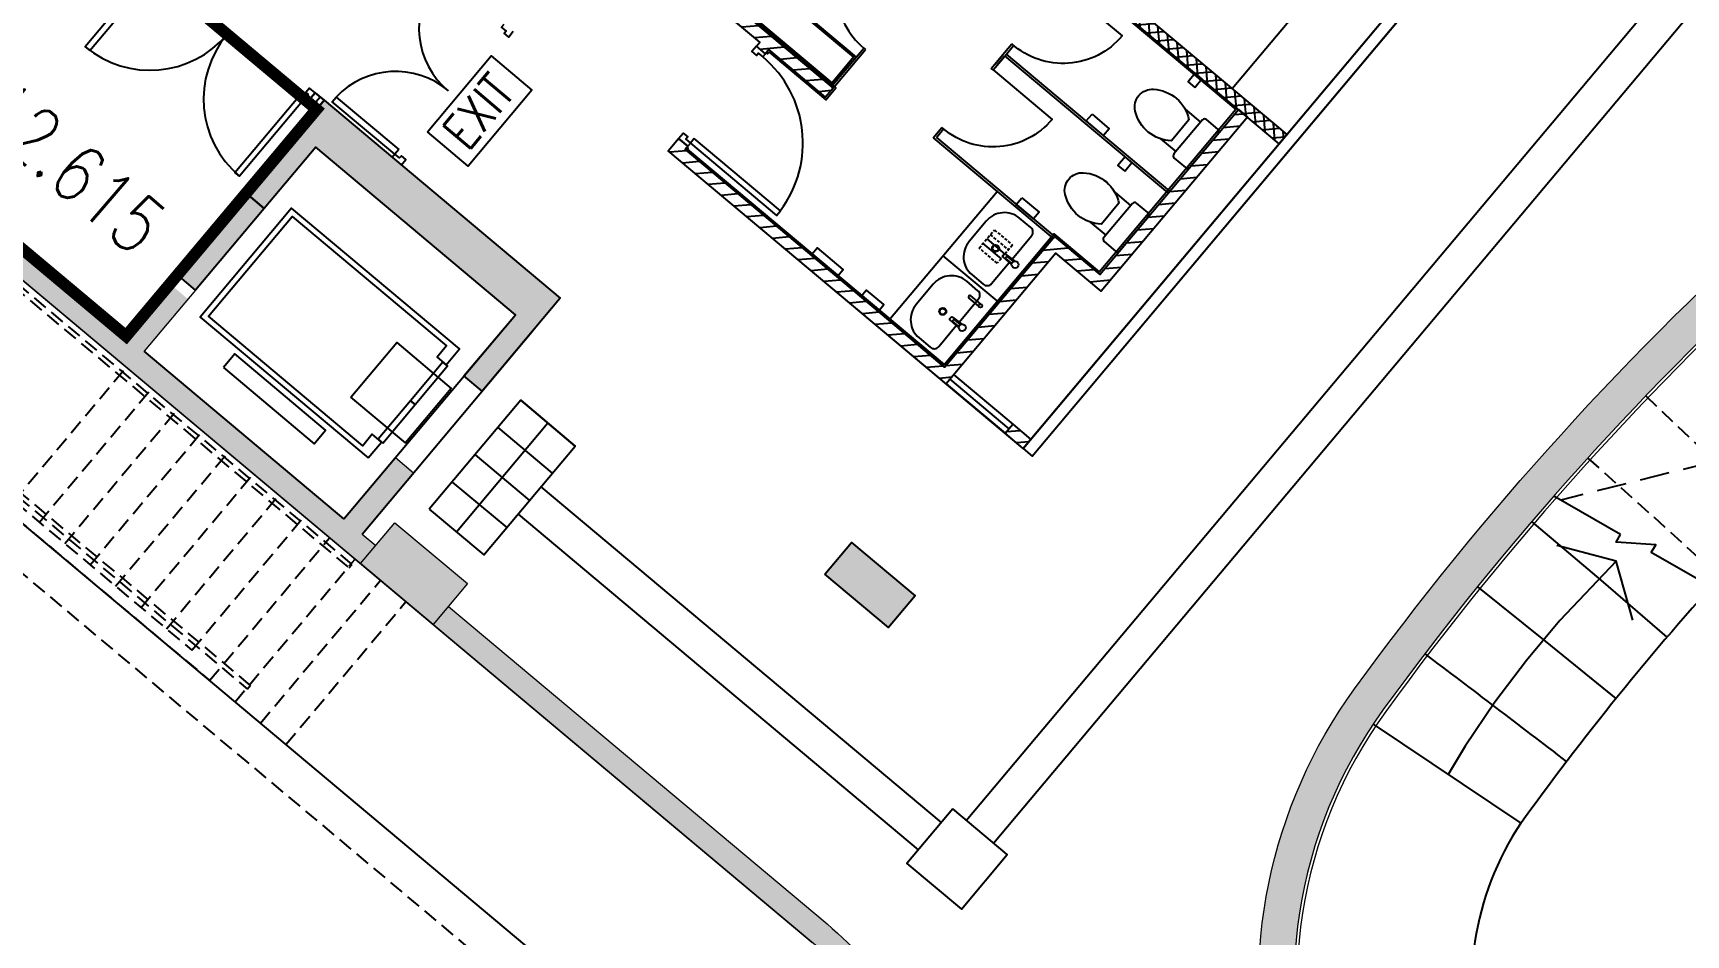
# Model space of a CAD drawing. Header units: millimetres. Extents: x 834140250 to 834644390, y 817877047 to 817987022.
# Drawn here: x 834541298 to 834555248, y 817937134 to 817944751 of the extents above; entities that cross this region are included whole.
import ezdxf

# ---------------------------------------------------------------- set-up
doc = ezdxf.new("R2010")
doc.units = ezdxf.units.MM
doc.header["$LTSCALE"] = 1000
doc.header["$MEASUREMENT"] = 0
for name, pattern in [('3B52X-MAGP-P-L000_XB$0$CENTER', [2, 1.25, -0.25, 0.25, -0.25]), ('3B52X-MAGP-P-L000_XB$0$DASHED2', [0.375, 0.25, -0.125]), ('3B52X-MAGP-P-L000_XB$0$HIDDEN', [0.375, 0.25, -0.125]), ('3B52X-MAGP-P-L000_XB$0$HIDDEN2', [0.1875, 0.125, -0.0625])]:
    doc.linetypes.add(name, pattern=pattern)
doc.layers.get('Defpoints').update_dxf_attribs({"color": 150})
for name, color, linetype in [('3B52X-MAGP-P-L000_XB$0$VPA060_Hatch', 252, 'Continuous'), ('3B52X-MAGP-P-L000_XB$0$VPA060_Hatch FRP', 250, 'Continuous'), ('3B52X-MAGP-P-L000_XB$0$VPA060_Tactile', 8, 'Continuous'), ('3B52X-MAGP-P-L000_XB$0$VPA090_Building Line Above', 1, '3B52X-MAGP-P-L000_XB$0$HIDDEN2'), ('3B52X-MAGP-P-L000_XB$0$VPA220_Wall-Conc', 3, 'Continuous'), ('3B52X-MAGP-P-L000_XB$0$VPA223_Wall-Block', 6, 'Continuous'), ('3B52X-MAGP-P-L000_XB$0$VPA240_Stair Ramp', 1, 'Continuous'), ('3B52X-MAGP-P-L000_XB$0$VPA315_Doors', 1, 'Continuous'), ('3B52X-MAGP-P-L000_XB$0$VPA316_Shutter', 1, 'Continuous'), ('3B52X-MAGP-P-L000_XB$0$VPA334_Void Area', 8, '3B52X-MAGP-P-L000_XB$0$CENTER'), ('3B52X-MAGP-P-L000_XB$0$VPA342_Handrail', 4, 'Continuous'), ('3B52X-MAGP-P-L000_XB$0$VPA430_FL_Finishes', 8, 'Continuous'), ('3B52X-MAGP-P-L000_XB$0$VPA500_Plinth', 7, 'Continuous'), ('3B52X-MAGP-P-L000_XB$0$VPA520_Floor Drain', 8, 'Continuous'), ('3B52X-MAGP-P-L000_XB$0$VPA740_Sanitary Fitments', 1, 'Continuous'), ('VPA040_Text', 3, 'Continuous')]:
    doc.layers.add(name, color=color, linetype=linetype)
doc.layers.add('3B52X-MAGP-P-L000_XB$0$VPA280_Structure', color=2, linetype='Continuous', lineweight=5)
doc.layers.add('VPA280_Structure', color=2, linetype='Continuous', lineweight=5)
doc.styles.add('3B52X-MAGP-P-L000_XB$0$ROMANS', font='romans.shx', dxfattribs={"width": 0.8})
doc.styles.get("Standard").update_dxf_attribs({"font": 'txt.shx', "width": 0.8})

# ---------------------------------------------------------------- blocks, each defined once
blk = doc.blocks.new('3B52X-MAGP-P-L000_XB$0$A$C158534F2')
at = {"layer": '3B52X-MAGP-P-L000_XB$0$VPA060_Hatch FRP', "ltscale": 500}
h = blk.add_hatch(dxfattribs=at)
h.set_pattern_fill('ANSI31', color=256, scale=800, angle=90, style=0)
h.set_pattern_definition([(185, (834235016.65, 817941675.82), (8.71557, -99.61947), [])])
h.paths.add_polyline_path([(834233797, 817931316), (834234228, 817931829), (834234304, 817931765), (834233874, 817931252)])
h.paths.add_polyline_path([(834233006, 817928468), (834233032, 817928499), (834233109, 817928434), (834233083, 817928404)])
h.paths.add_polyline_path([(834234440, 817924654), (834234472, 817924692), (834235009, 817924242), (834236365, 817925859), (834236442, 817925794), (834235053, 817924140), (834235402, 817923847), (834236790, 817925502), (834236867, 817925438), (834235543, 817923860), (834236937, 817922690), (834236873, 817922613), (834236394, 817923015), (834236365, 817922980), (834236288, 817923045), (834236317, 817923079), (834235053, 817924140), (834235024, 817924105), (834234948, 817924169), (834234977, 817924204)])
h.paths.add_polyline_path([(834235546, 817922160), (834235633, 817922263), (834235709, 817922199), (834235687, 817922172), (834237878, 817920334), (834238803, 817921437), (834239186, 817921115), (834240356, 817922510), (834240433, 817922445), (834239199, 817920975), (834238816, 817921296), (834237890, 817920193), (834238388, 817919775), (834238452, 817919852), (834238605, 817919723), (834238541, 817919647)])
h.paths.add_polyline_path([(834234497, 817931995), (834234562, 817932071), (834234619, 817932023), (834234555, 817931947)])
h.paths.add_polyline_path([(834233054, 817925491), (834234436, 817927138), (834234513, 817927074), (834233131, 817925427)])
h.paths.add_polyline_path([(834232614, 817929906), (834230316, 817931835), (834230381, 817931911), (834232679, 817929983), (834233142, 817930535), (834233218, 817930470), (834232627, 817929766), (834232550, 817929830)])
h.paths.add_polyline_path([(834234440, 817930176), (834235359, 817931272), (834235436, 817931207), (834234516, 817930112)])
h.paths.add_polyline_path([(834233688, 817929280), (834233784, 817929395), (834233861, 817929331), (834233829, 817929292), (834235514, 817927878), (834237121, 817929793), (834237198, 817929729), (834235526, 817927737)])
at = {"layer": '3B52X-MAGP-P-L000_XB$0$VPA060_Hatch FRP'}
h = blk.add_hatch(dxfattribs=at)
h.set_pattern_fill('ANSI37', color=256, scale=600)
h.set_pattern_definition([(5, (834233018.78, 817928326.99), (-6.53667, 74.7146), []), (95, (834233018.78, 817928326.99), (-74.7146, -6.53667), [])])
h.paths.add_polyline_path([(834233019, 817928327), (834233017, 817928324), (834232940, 817928389), (834233006, 817928468), (834234500, 817927214), (834234667, 817927414), (834240765, 817922297), (834240701, 817922220), (834234680, 817927273), (834234513, 817927074)])
h = blk.add_hatch(dxfattribs=at)
h.set_pattern_fill('ANSI31', color=256, scale=800, angle=45)
h.set_pattern_definition([(50, (834233018.78, 817928326.99), (-76.6044, 64.2788), [])])
h.paths.add_polyline_path([(834232500, 817922575), (834232564, 817922651), (834232641, 817922587), (834232577, 817922510)])
blk = doc.blocks.new('3B52X-MAGP-P-L000_XB$0$EXIT MK')
blk.add_lwpolyline([(913964.9, -1474004.2), (913964.9, -1474561.1), (913664.9, -1474561.1), (913664.9, -1474004.2)], close=True)
at = {"insert": (913917.9, -1474061.4), "char_height": 200, "width": 903.91, "attachment_point": 1, "rotation": 270, "style": '3B52X-MAGP-P-L000_XB$0$ROMANS'}
blk.add_mtext('EXIT', dxfattribs=at)
blk = doc.blocks.new('GFA_GF')
at = {"layer": '3B52X-MAGP-P-L000_XB$0$VPA060_Hatch'}
h = blk.add_hatch(dxfattribs=at)
h.set_pattern_fill('AR-CONC', color=253, scale=20, style=0)
h.set_pattern_definition([(50, (834399403.58, 817920156.18), (143.45203652, -12.550426997), [15, -165]), (355, (834399403.58, 817920156.18), (-27.750266723, 150.43842674), [12, -132]), (100.4514, (834399415.53, 817920155.13), (115.701876343, 137.887908412), [12.748038, -140.2284224]), (46.1842, (834399403.58, 817920196.18), (213.448209725, -33.103802866), [22.5, -247.5]), (96.6356, (834399421.37, 817920193.42), (186.93254111, 194.82357418), [19.1220576, -210.3426]), (351.1842, (834399403.58, 817920196.18), (186.932389027, 194.823720185), [18, -198]), (21, (834399423.58, 817920186.18), (119.381410424, -80.523778133), [15, -165]), (326, (834399423.58, 817920186.18), (48.663066384, 145.03000901), [12, -132]), (71.4514, (834399433.53, 817920179.47), (168.044525716, 64.506099342), [12.748038, -140.2284224]), (37.5, (834399403.58, 817920156.177), (2.4319710635, 66.5787707663), [0, -130.4, 0, -134, 0, -132.5]), (7.5, (834399403.58, 817920156.18), (52.6139074884, 78.8823423765), [0, -76.4, 0, -127.4, 0, -50.5]), (327.5, (834399358.98, 817920156.177), (106.7644872345, -4.5109743469), [0, -50, 0, -156, 0, -207]), (317.5, (834399338.98, 817920156.18), (116.6372338685, 20.0209964665), [0, -65, 0, -103.6, 0, -147])])
edge = h.paths.add_edge_path(flags=17)
edge.add_line((4670, 6400), (4376, 6400))
edge.add_line((4376, 6400), (4812, 6034))
edge.add_arc((8419, 7645), 3950, 198.3689, 204.0669, ccw=False)
edge = h.paths.add_edge_path()
edge.add_line((4812, 6034), (4376, 6400))
edge.add_line((4376, 6400), (4355, 6400))
edge.add_arc((8419, 7645), 4250, 197.0309, 218.0982)
edge.add_line((5074, 5022), (5306, 5212))
edge.add_arc((8419, 7645), 3950, 204.0669, 218.009, ccw=False)
edge = h.paths.add_edge_path()
edge.add_line((14759, 20235), (15691, 21346))
edge.add_line((15691, 21346), (15921, 21153))
edge.add_line((15921, 21153), (14989, 20042))
edge.add_line((14989, 20042), (17302, 18101))
edge.add_line((17302, 18101), (18105, 19058))
edge.add_line((18105, 19058), (18335, 18866))
edge.add_line((18335, 18866), (16874, 17124))
edge.add_arc((19950, 14544), 4015, 140, 180)
edge.add_line((15935, 14544), (15935, 8000))
edge.add_line((15935, 8000), (15635, 8000))
edge.add_line((15635, 8000), (15635, 11000))
edge.add_line((15635, 11000), (15635, 11300))
edge.add_line((15635, 11300), (15635, 13971))
edge.add_line((15635, 13971), (14816, 13971))
edge.add_line((14816, 13971), (13054, 17021))
edge.add_arc((25735, -4929), 25350, 120.0165, 144.0165)
edge.add_arc((8419, 7645), 3950, 144.0169, 198.3689)
edge.add_line((4670, 6400), (1577, 6400))
edge.add_arc((-2300, 4785), 4200, 22.607, 50)
edge.add_line((400, 8003), (-9596, 16390))
edge.add_line((-9596, 16390), (-9338, 16696))
edge.add_line((-9338, 16696), (-8766, 16216))
edge.add_line((-8766, 16216), (-8894, 16063))
edge.add_line((-8894, 16063), (-5388, 13120))
edge.add_line((-5388, 13120), (-5018, 13561))
edge.add_line((-5018, 13561), (-4865, 13432))
edge.add_line((-4865, 13432), (-5235, 12992))
edge.add_line((-5235, 12992), (-3549, 11578))
edge.add_line((-3549, 11578), (-3115, 12095))
edge.add_line((-3115, 12095), (-2962, 11966))
edge.add_line((-2962, 11966), (-3396, 11449))
edge.add_line((-3396, 11449), (-3281, 11353))
edge.add_line((-3281, 11353), (-3120, 11544))
edge.add_line((-3120, 11544), (-2508, 11030))
edge.add_line((-2508, 11030), (-2668, 10838))
edge.add_line((-2668, 10838), (528, 8156))
edge.add_arc((-2447, 4671), 4582, 26.2789, 49.5138, ccw=False)
edge.add_line((1662, 6700), (4275, 6700))
edge.add_arc((8419, 7645), 4250, 144.0169, 192.8442, ccw=False)
edge.add_arc((25735, -4929), 25650, 119.3463, 144.0165, ccw=False)
edge.add_line((13165, 17430), (14989, 14271))
edge.add_line((14989, 14271), (15635, 14271))
edge.add_line((15635, 14271), (15635, 14544))
edge.add_arc((19950, 14544), 4315, 140, 180, ccw=False)
edge.add_line((16645, 17317), (17109, 17871))
edge.add_line((17109, 17871), (14566, 20005))
edge.add_line((14566, 20005), (14759, 20235))
h = blk.add_hatch(dxfattribs=at)
h.set_pattern_fill('AR-CONC', color=253, scale=20, style=0)
h.set_pattern_definition([(100, (-4953.93, 10659.36), (101.8234, 101.8234), [15, -165]), (45, (-4953.93, 10659.36), (-133.08, 75.442), [12, -132]), (150.4514, (-4945.44, 10667.84), (-31.2565, 177.2654), [12.748, -140.2284]), (96.1842, (-4984.57, 10685.07), (162.5608, 142.2321), [22.5, -247.5]), (146.6356, (-4971.02, 10696.92), (-29.0856, 268.4288), [19.122, -210.3426]), (41.1842, (-4984.57, 10685.07), (-29.0858, 268.4288), [18, -198]), (71, (-4964.05, 10693.96), (138.4217, 39.6918), [15, -165]), (16, (-4964.05, 10693.96), (-79.8194, 130.5016), [12, -132]), (121.4514, (-4952.52, 10697.27), (58.6024, 170.1933), [12.748, -140.2284]), (87.5, (-4953.926, 10659.36), (-49.43906, 44.659), [0, -130.4, 0, -134, 0, -132.5]), (57.5, (-4953.926, 10659.36), (-26.60782, 91.00918), [0, -76.4, 0, -127.4, 0, -50.5]), (17.5, (-4982.594, 10625.194), (72.0825, 78.88675), [0, -50, 0, -156, 0, -207]), (7.5, (-4995.45, 10609.87), (59.636, 102.21856), [0, -65, 0, -103.6, 0, -147])])
h.paths.add_polyline_path([(-4222, 14198), (-4375, 14327), (-3717, 15112), (-1725, 13441), (-2384, 12656), (-2537, 12784), (-2103, 13301), (-3788, 14715)])
h.paths.add_polyline_path([(-4954, 13637), (-4375, 14327), (-4222, 14198), (-4801, 13509)])
h.paths.add_polyline_path([(509, 11109), (734, 11377), (1270, 10927), (1045, 10659)])
h.paths.add_polyline_path([(1771, 21146), (1996, 21414), (2532, 20965), (2307, 20696)])
h.paths.add_polyline_path([(5973, 17621), (6198, 17889), (6734, 17439), (6509, 17171)])
for p, q in [((3549, 15036), (3680, 14927)), ((3341, 14787), (3471, 14678)), ((2958, 14332), (3089, 14222)), ((2749, 14083), (2880, 13973))]:
    blk.add_line(p, q)
for points in [[(3283, 15205, -0.339418), (3582, 14947), (3434, 14770, -0.339418), (3128, 15021, -0.501117)], [(3696, 14946), (3455, 14659, 0.414214), (3458, 14624), (3554, 14543, 0.414214), (3589, 14546), (3830, 14834, 0.414214), (3827, 14869), (3731, 14949, 0.414214)], [(2691, 14500, -0.339418), (2991, 14242), (2843, 14066, -0.339418), (2537, 14316, -0.501117)], [(3105, 14241), (2864, 13954, 0.414214), (2867, 13919), (2962, 13838, 0.414214), (2998, 13842), (3239, 14129, 0.414214), (3236, 14164), (3140, 14244, 0.414214)]]:
    blk.add_lwpolyline(points, format="xyb", close=True)
at = {"layer": '3B52X-MAGP-P-L000_XB$0$VPA060_Tactile', "color": 253}
blk.add_line((-1828, 12385), (-2599, 11466), dxfattribs=at)
for points in [[(1702, 9031), (11842, 21115)], [(1932, 8838), (12072, 20923)], [(-2443, 12118), (-1984, 11732)], [(-2636, 11888), (-2176, 11503)], [(-1887, 11847), (1491, 9013)], [(-2829, 11658), (-2369, 11273)], [(-2080, 11617), (1298, 8783)]]:
    blk.add_lwpolyline(points, dxfattribs=at)
for points in [[(-2829, 11658), (-2369, 11273), (-1598, 12192), (-2057, 12578)], [(1588, 9127), (1202, 8668), (1662, 8282), (2047, 8742)]]:
    blk.add_lwpolyline(points, close=True, dxfattribs=at)
at = {"layer": '3B52X-MAGP-P-L000_XB$0$VPA090_Building Line Above', "color": 253}
blk.add_lwpolyline([(-15509, 18872), (-835, 6559)], dxfattribs=at)
at = {"layer": '3B52X-MAGP-P-L000_XB$0$VPA220_Wall-Conc', "color": 253}
for p, q in [((2184, 12171), (6433, 17235)), ((2260, 12107), (6509, 17171))]:
    blk.add_line(p, q, dxfattribs=at)
blk.add_lwpolyline([(6433, 17235), (2184, 12171), (2260, 12107), (6509, 17171)], close=True, dxfattribs=at)
at = {"layer": '3B52X-MAGP-P-L000_XB$0$VPA223_Wall-Block', "color": 253}
for p, q in [((1520, 12859), (2446, 13962)), ((2446, 13962), (2829, 13640)), ((2458, 13821), (1533, 12718))]:
    blk.add_line(p, q, dxfattribs=at)
for points in [[(-1690, 19939), (4408, 14822), (4343, 14745), (-1678, 19798)], [(2829, 13640), (3999, 15035), (4075, 14970), (2841, 13500), (2458, 13821)], [(2030, 12300), (2095, 12377), (2248, 12248), (2184, 12171), (2030, 12300)]]:
    blk.add_lwpolyline(points, dxfattribs=at)
at = {"layer": '3B52X-MAGP-P-L000_XB$0$VPA240_Stair Ramp', "color": 253}
for p, q in [((11115, 23749), (3948, 15208)), ((7224, 11444), (6662, 11769)), ((7989, 11003), (7484, 11294))]:
    blk.add_line(p, q, dxfattribs=at)
at = {"layer": '3B52X-MAGP-P-L000_XB$0$VPA240_Stair Ramp', "color": 253, "ltscale": 500}
blk.add_line((5136, 9842), (6383, 9007), dxfattribs=at)
at = {"layer": '3B52X-MAGP-P-L000_XB$0$VPA240_Stair Ramp', "color": 253}
for points in [[(-11635, 16176), (-10687, 17306), (-10764, 17370), (-11776, 16164), (-613, 6796)], [(7484, 11294), (7522, 11359), (7187, 11379), (7224, 11444)], [(7328, 10722), (7188, 11220), (6688, 11353)]]:
    blk.add_lwpolyline(points, dxfattribs=at)
at = {"layer": '3B52X-MAGP-P-L000_XB$0$VPA240_Stair Ramp', "color": 253, "linetype": '3B52X-MAGP-P-L000_XB$0$HIDDEN2'}
for points in [[(-6334, 11728), (-5386, 12858)], [(-7761, 12794), (-4690, 10218)], [(-7331, 12564), (-4833, 10468)], [(-6120, 11548), (-5172, 12678)], [(7437, 12615), (7981, 12099), (8519, 11577)], [(-5905, 11368), (-4957, 12498)], [(-5691, 11188), (-4743, 12318)], [(-5476, 11008), (-4528, 12138)], [(6948, 12091), (7507, 11590), (8060, 11084)], [(-5262, 10828), (-4314, 11958)], [(-5262, 10828), (-4314, 11958)], [(-5047, 10648), (-4099, 11778)], [(-5047, 10648), (-4099, 11778)], [(-4833, 10468), (-3885, 11598)], [(-4833, 10468), (-3885, 11598)], [(-4683, 10211), (-3670, 11418)], [(-4468, 10031), (-3456, 11238)], [(-4254, 9851), (-3241, 11058)], [(-4039, 9672), (-3027, 10878)]]:
    blk.add_lwpolyline(points, dxfattribs=at)
at = {"layer": '3B52X-MAGP-P-L000_XB$0$VPA240_Stair Ramp', "color": 253, "ltscale": 500}
for points in [[(6475, 11553), (7059, 11058), (7615, 10578)], [(7188, 11220), (6712, 10718), (6432, 10381), (6163, 10030), (5912, 9658), (5770, 9418)], [(6017, 11003), (6588, 10544), (7185, 10059)], [(6017, 11003), (6588, 10544), (7157, 10082)]]:
    blk.add_lwpolyline(points, dxfattribs=at)
for centre, radius, start, end in [((25704, -4885), 23796, 137.6349, 144.396), ((-129865, -168601), 224497, 52.51002, 52.89336), ((8419, 7645), 2450, 146.206, 247.3534)]:
    blk.add_arc(centre, radius, start, end, dxfattribs=at)
at = {"layer": '3B52X-MAGP-P-L000_XB$0$VPA280_Structure', "color": 253, "ltscale": 500}
for points in [[(13054, 17021, 0.105104), (5222, 9966, 0.241704), (4670, 6400)], [(13066, 17000, 0.105104), (5243, 9951, 0.241704), (4694, 6408, 0.241704)]]:
    blk.add_lwpolyline(points, format="xyb", dxfattribs=at)
at = {"layer": '3B52X-MAGP-P-L000_XB$0$VPA315_Doors', "color": 253, "linetype": '3B52X-MAGP-P-L000_XB$0$HIDDEN', "ltscale": 50}
for points in [[(1565, 12756), (2063, 12338)], [(1597, 12794), (2095, 12377)]]:
    blk.add_lwpolyline(points, dxfattribs=at)
at = {"layer": '3B52X-MAGP-P-L000_XB$0$VPA316_Shutter', "color": 253}
for p, q in [((-3549, 11578), (-2103, 13301)), ((-3396, 11449), (-1950, 13173))]:
    blk.add_line(p, q, dxfattribs=at)
at = {"layer": '3B52X-MAGP-P-L000_XB$0$VPA334_Void Area', "color": 253, "linetype": '3B52X-MAGP-P-L000_XB$0$DASHED2'}
blk.add_lwpolyline([(15635, 13971), (6720, 11736)], dxfattribs=at)
blk.add_lwpolyline([(15635, 13971), (6720, 11736)], dxfattribs=at)
at = {"layer": '3B52X-MAGP-P-L000_XB$0$VPA342_Handrail', "color": 253, "linetype": '3B52X-MAGP-P-L000_XB$0$HIDDEN2'}
for p, q in [((-3506, 11163), (-3480, 11193)), ((-4338, 10171), (-4364, 10140))]:
    blk.add_line(p, q, dxfattribs=at)
for points in [[(-3480, 11193), (-6607, 13817), (-6628, 13782), (-3506, 11163)], [(-4338, 10171), (-7285, 12643), (-7306, 12608), (-4364, 10140)]]:
    blk.add_lwpolyline(points, dxfattribs=at)
at = {"layer": '3B52X-MAGP-P-L000_XB$0$VPA430_FL_Finishes', "color": 253, "ltscale": 500}
blk.add_lwpolyline([(14, 15513), (25, 15503), (38, 15519), (517, 15117), (601, 15216), (-794, 16386), (511, 17941), (3978, 15033), (2827, 13662), (2444, 13983), (1518, 12880), (-650, 14699), (-643, 14707), (-655, 14716)], dxfattribs=at)
at = {"layer": '3B52X-MAGP-P-L000_XB$0$VPA500_Plinth', "color": 253}
for points in [[(-1917, 17179), (-1885, 17217), (-1349, 16767), (8, 18384), (84, 18319), (-1304, 16665), (-956, 16372), (433, 18027), (509, 17963), (-815, 16384), (579, 15215), (515, 15138), (36, 15540), (7, 15505), (-69, 15570), (-40, 15604), (-1304, 16665), (-1333, 16630), (-1410, 16694), (-1381, 16729)], [(-794, 16386), (-594, 16624), (773, 15476), (574, 15239)], [(-772, 16388), (-593, 16603), (752, 15475), (572, 15260)], [(-5148, 16183), (-5187, 16215), (-5733, 15564), (-5695, 15532)], [(-3923, 15154), (-3884, 15122), (-4431, 14471), (-4469, 14503)], [(-3717, 15112), (-3793, 15176), (-3857, 15100), (-3781, 15035)], [(-3857, 15100), (-3793, 15176), (-3717, 15112), (-3781, 15035)], [(-3087, 14695), (-3120, 14657), (-3648, 15100), (-3616, 15138)], [(-594, 14789), (-626, 14751), (102, 14140), (134, 14178)], [(-4954, 13637), (-4375, 14327), (-4222, 14198), (-4801, 13509)], [(-3346, 12092), (-3233, 12226), (-3310, 12291), (-3390, 12195), (-4693, 13288), (-3986, 14130), (-2683, 13038), (-2764, 12942), (-2687, 12877), (-2575, 13012), (-3992, 14201), (-4763, 13281)], [(399, 13809), (617, 13626), (665, 13683), (447, 13867)], [(814, 13451), (959, 13329), (1008, 13387), (862, 13509)], [(-3490, 12605), (-3104, 13065), (-2645, 12679), (-3030, 12219)], [(-4566, 12855), (-3800, 12212), (-3704, 12327), (-4470, 12970)], [(-2949, 12542), (-2676, 12868), (-2714, 12900), (-2987, 12574)], [(-3222, 12217), (-2949, 12542), (-2987, 12574), (-3260, 12249)]]:
    blk.add_lwpolyline(points, close=True, dxfattribs=at)
for points in [[(509, 17963), (-815, 16384), (579, 15215), (515, 15138), (36, 15540), (7, 15505), (-69, 15570), (-40, 15604), (-956, 16372)], [(-2121, 15692), (-2159, 15646), (-2197, 15678), (-2181, 15697), (-2220, 15729), (-2197, 15756)], [(-69, 15570), (-108, 15524), (-69, 15491), (-53, 15511), (-15, 15478), (7, 15505)], [(574, 15239), (837, 15553)], [(589, 15226), (853, 15540)], [(837, 15553), (853, 15540)], [(1914, 15381), (2026, 15515)], [(1949, 15423), (2010, 15496)], [(1929, 15368), (1914, 15381)], [(1964, 15410), (2025, 15483)], [(-3793, 15176), (-3839, 15215), (-3871, 15177), (-3852, 15160), (-3884, 15122), (-3857, 15100)], [(-4222, 14198), (-4375, 14327), (-3717, 15112), (-1725, 13441), (-2384, 12656), (-2537, 12784), (-2103, 13301), (-3788, 14715), (-4222, 14198)], [(-4222, 14198), (-4375, 14327), (-3717, 15112), (-1725, 13441), (-2384, 12656), (-2537, 12784), (-2103, 13301), (-3788, 14715), (-4222, 14198)], [(1533, 12718), (-812, 14685), (-725, 14788), (-648, 14724), (-671, 14697), (1520, 12859)], [(-725, 14788), (-686, 14834), (-648, 14802), (-664, 14783), (-626, 14751), (-648, 14724)], [(-671, 14697), (-648, 14724), (-725, 14788)], [(1422, 14795), (1496, 14883)], [(1450, 14797), (1511, 14870)], [(1511, 14870), (1496, 14883)], [(-3065, 14566), (-3027, 14612), (-3065, 14644), (-3081, 14625), (-3120, 14657), (-3142, 14630)], [(1842, 13902), (1996, 13773)], [(1875, 13941), (2029, 13813)], [(1505, 13798), (1977, 13403)], [(1642, 13238), (1807, 13434)], [(1533, 12718), (2030, 12300)], [(-2057, 12578), (-1598, 12192)], [(-2250, 12348), (-1791, 11962)]]:
    blk.add_lwpolyline(points, dxfattribs=at)
for points in [[(1255, 16051), (757, 16469, 0.414214), (837, 15553)], [(1807, 13434, 0.414214), (1801, 13504), (1706, 13584, 0.414214), (1424, 13559), (1280, 13387, 0.414214), (1304, 13105), (1399, 13026, 0.414214), (1470, 13032), (1618, 13209)], [(1826, 13390), (1741, 13461, 1), (1725, 13442), (1810, 13371)], [(1639, 13190), (1566, 13256), (1566, 13256, -0.401653), (1565, 13269), (1565, 13269), (1574, 13279), (1574, 13279, -0.401653), (1587, 13281), (1587, 13281), (1587, 13281), (1665, 13220)], [(1641, 13201), (1590, 13244), (1590, 13244, -0.414214), (1589, 13251), (1589, 13251), (1596, 13259), (1596, 13259), (1596, 13259, -0.414214), (1603, 13259), (1603, 13259), (1654, 13216)]]:
    blk.add_lwpolyline(points, format="xyb", dxfattribs=at)
for centre, radius in [((1950, 13862), 30), ((1950, 13862), 25), ((1504, 13329), 30), ((1504, 13329), 25), ((1823, 13376), 14.7), ((1669, 13191), 29.3)]:
    blk.add_circle(centre, radius, dxfattribs=at)
for centre, radius, start, end in [((-2226, 15722), 691, 143.3723, 230), ((-5187, 16215), 850, 230, 320), ((-3884, 15122), 850, 140, 230), ((-3114, 14664), 691, 50, 136.6277), ((-626, 14751), 950, 323.017, 50)]:
    blk.add_arc(centre, radius, start, end, dxfattribs=at)
at = {"layer": '3B52X-MAGP-P-L000_XB$0$VPA520_Floor Drain', "color": 253, "linetype": '3B52X-MAGP-P-L000_XB$0$DASHED2', "ltscale": 0.1}
for points in [[(1940, 14018), (2093, 13889), (1964, 13736), (1811, 13864), (1940, 14018)], [(1905, 13977), (2058, 13848)]]:
    blk.add_lwpolyline(points, dxfattribs=at)
at = {"layer": '3B52X-MAGP-P-L000_XB$0$VPA740_Sanitary Fitments', "color": 253}
for points in [[(2520, 16073), (3018, 15655, -0.422929), (2087, 15588)], [(1929, 15368), (2427, 14950, -0.414214), (1511, 14870)], [(2254, 13966, 0.414214), (2248, 14037), (2153, 14116, 0.414214), (1871, 14092), (1727, 13919, 0.414214), (1751, 13637), (1846, 13558, 0.414214), (1916, 13564), (2065, 13741)], [(2086, 13722), (2013, 13788), (2013, 13788, -0.401653), (2012, 13801), (2012, 13801), (2021, 13812), (2021, 13812, -0.401653), (2034, 13813), (2034, 13813), (2034, 13813), (2112, 13753)], [(2088, 13734), (2037, 13777), (2037, 13777, -0.414214), (2036, 13784), (2036, 13784), (2042, 13791), (2042, 13791), (2042, 13791, -0.414214), (2049, 13792), (2049, 13792), (2100, 13749)]]:
    blk.add_lwpolyline(points, format="xyb", dxfattribs=at)
for points in [[(1929, 15368), (2041, 15502)], [(2026, 15515), (2087, 15588)], [(3407, 14330), (2028, 15487)], [(2041, 15502), (2102, 15575)], [(3420, 14345), (2041, 15502)], [(2102, 15575), (2087, 15588)], [(1422, 14795), (2433, 13947)], [(1450, 14797), (2829, 13640)], [(1450, 14797), (2446, 13962)], [(1520, 12859), (1049, 13254), (1962, 14342), (2433, 13947), (1520, 12859)], [(2089, 13770), (2254, 13966)]]:
    blk.add_lwpolyline(points, dxfattribs=at)
for points in [[(3631, 15219), (3692, 15292), (3635, 15340), (3574, 15267)], [(2764, 14994), (2909, 14872), (2861, 14814), (2715, 14937)], [(3040, 14514), (3101, 14587), (3043, 14635), (2982, 14562)], [(2172, 14289), (2318, 14167), (2270, 14110), (2124, 14232)]]:
    blk.add_lwpolyline(points, close=True, dxfattribs=at)
blk.add_circle((2115, 13724), 29.3, dxfattribs=at)
at = {"layer": 'Defpoints', "color": 253, "ltscale": 500}
blk.add_line((-3549, 11578), (-5235, 12992), dxfattribs=at)
for points in [[(-812, 14685), (-725, 14788), (-648, 14724), (-671, 14697), (1520, 12859), (2446, 13962), (2829, 13640), (3999, 15035), (4075, 14970), (2841, 13500), (2458, 13821), (1533, 12718), (2030, 12300), (2095, 12377), (2248, 12248), (2184, 12171)], [(509, 11109), (734, 11377), (1270, 10927), (1045, 10659)]]:
    blk.add_lwpolyline(points, close=True, dxfattribs=at)
at = {"layer": 'VPA280_Structure', "color": 253, "ltscale": 500}
blk.add_line((-3549, 11578), (-5235, 12992), dxfattribs=at)
for points in [[(-2668, 10838), (528, 8156, -0.10173), (1662, 6700), (4275, 6700, -0.216333), (4980, 10142, -0.108061), (13165, 17430), (14989, 14271), (15635, 14271), (15635, 14544)], [(15635, 11275), (15635, 13971), (14816, 13971), (13054, 17021, 0.105104), (5222, 9966, 0.241704), (4670, 6400), (1577, 6400, 0.120097), (400, 8003), (-9596, 16390), (403, 8000)]]:
    blk.add_lwpolyline(points, format="xyb", dxfattribs=at)
blk.add_lwpolyline([(-8854, 16029), (-5388, 13120), (-4954, 13637), (-4801, 13509), (-5235, 12992), (-3549, 11578), (-3115, 12095), (-2962, 11966), (-3396, 11449), (-3281, 11353)], dxfattribs=at)
for points in [[(-3410, 11199), (-3120, 11544), (-2508, 11030), (-2797, 10685)], [(509, 11109), (734, 11377), (1270, 10927), (1045, 10659)]]:
    blk.add_lwpolyline(points, close=True, dxfattribs=at)
at = {"layer": '3B52X-MAGP-P-L000_XB$0$VPA060_Hatch', "color": 253}
blk.add_blockref('3B52X-MAGP-P-L000_XB$0$A$C158534F2', (-834236357, -817907475), dxfattribs=at)
at = {"layer": '3B52X-MAGP-P-L000_XB$0$VPA500_Plinth', "color": 253, "xscale": 1.500000000000051, "yscale": 1.500000000000051, "zscale": 1.500000000000051, "rotation": 140.0000000000391}
blk.add_blockref('3B52X-MAGP-P-L000_XB$0$EXIT MK', (-373846, -2560111), dxfattribs=at)

msp = doc.modelspace()

# ---------------------------------------------------------------- linework, layer by layer
at = {"layer": 'VPA040_Text', "color": 2, "ltscale": 500, "const_width": 100}
msp.add_lwpolyline([(834543690.6, 817944106.5), (834542083.6, 817942191.4), (834538617.3, 817945100), (834538745.8, 817945253.2), (834538247.9, 817945671), (834539501.3, 817947164.8), (834539922.7, 817946811.3), (834540147.6, 817947079.4)], close=True, dxfattribs=at)

# ---------------------------------------------------------------- block references
msp.add_blockref('GFA_GF', (834547471.4, 817929071.1))

# ---------------------------------------------------------------- texts
at = {"layer": 'VPA040_Text', "ltscale": 500, "width": 0.8}
msp.add_text('U.F.A. = 12.615', height=480, rotation=319.35488, dxfattribs=at).set_placement((834538833.1, 817945694.7))

doc.saveas('drawing.dxf')
